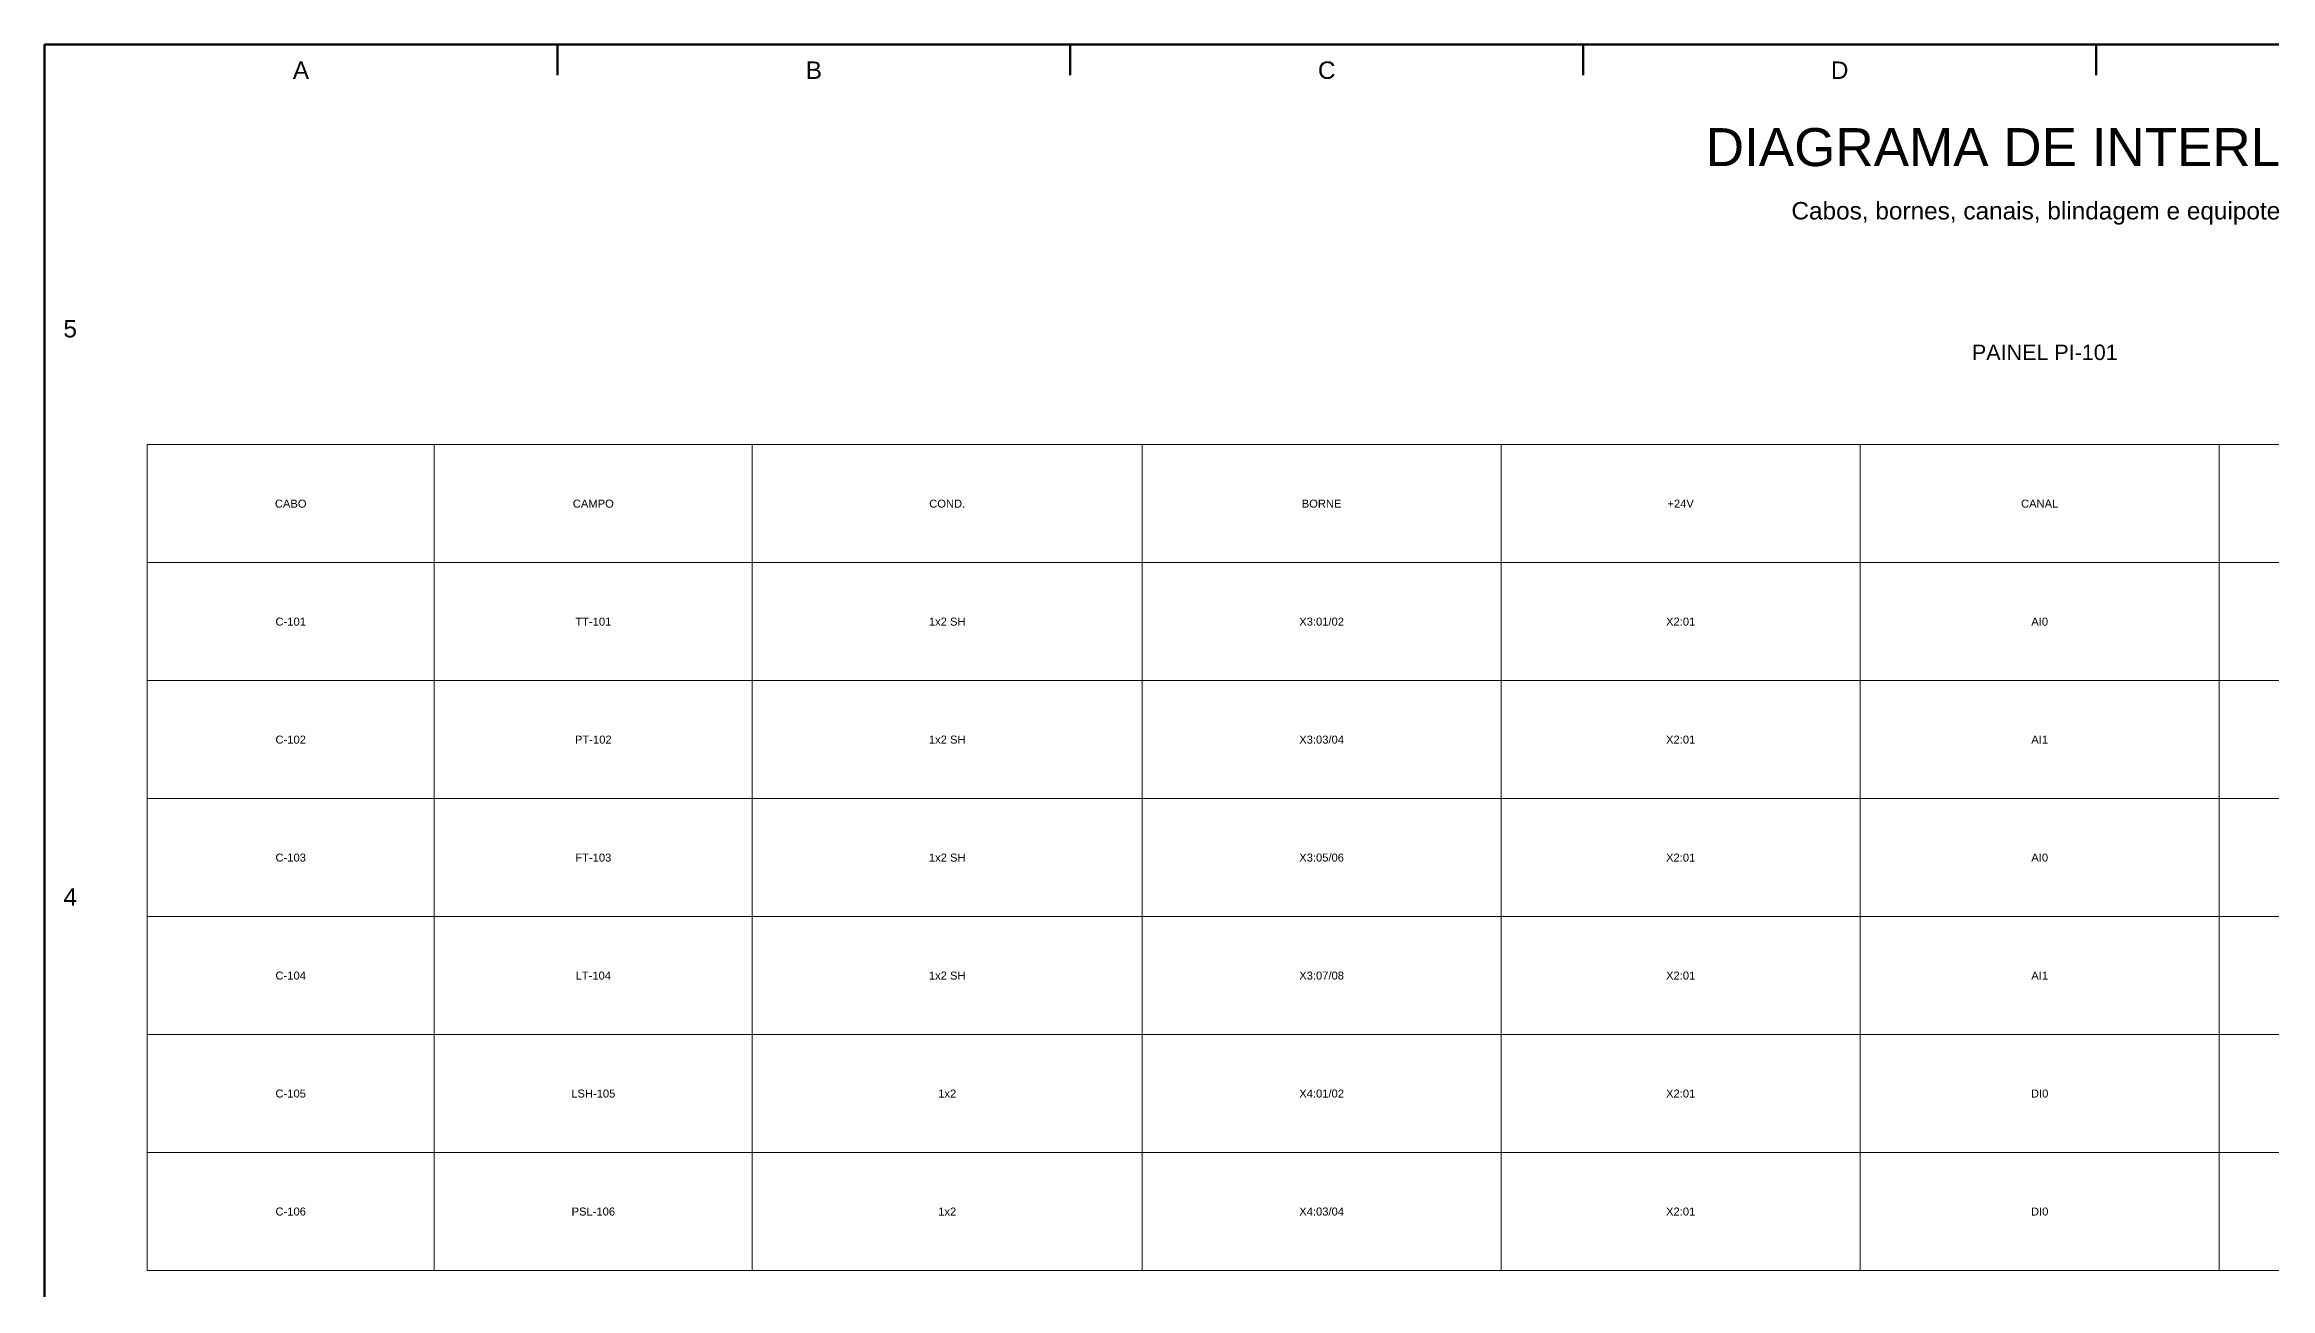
# Model space of a CAD drawing. Header units: millimetres. Extents: x 10 to 410, y 10 to 287.
# Drawn here: x 10 to 227, y 165.8 to 287 of the extents above; entities that cross this region are included whole.
import ezdxf
from ezdxf.enums import TextEntityAlignment as Align

# ---------------------------------------------------------------- set-up
doc = ezdxf.new("R2010")
doc.units = ezdxf.units.MM
for name, color, linetype, lineweight in [('00_MOLDURA', 7, 'CONTINUOUS', 50), ('02_TEXTO', 7, 'CONTINUOUS', 18), ('04_EQUIPAMENTOS', 32, 'CONTINUOUS', 35), ('12_LEGENDA', 7, 'CONTINUOUS', 18)]:
    doc.layers.add(name, color=color, linetype=linetype, lineweight=lineweight)
doc.styles.add('PORTFOLIO_TEXTO', font='arial.ttf')

msp = doc.modelspace()

# ---------------------------------------------------------------- linework, layer by layer
at = {"layer": '00_MOLDURA'}
for p, q in [((60, 287), (60, 284)), ((110, 287), (110, 284)), ((160, 287), (160, 284)), ((210, 287), (210, 284))]:
    msp.add_line(p, q, dxfattribs=at)
msp.add_lwpolyline([(10, 10), (410, 10), (410, 287), (10, 287)], close=True, dxfattribs=at)
at = {"layer": '12_LEGENDA'}
for p, q in [((48, 167.5), (48, 248)), ((79, 167.5), (79, 248)), ((117, 167.5), (117, 248)), ((152, 167.5), (152, 248)), ((187, 167.5), (187, 248)), ((222, 167.5), (222, 248)), ((20, 236.5), (362, 236.5)), ((20, 225), (362, 225)), ((20, 213.5), (362, 213.5)), ((20, 202), (362, 202)), ((20, 190.5), (362, 190.5)), ((20, 179), (362, 179))]:
    msp.add_line(p, q, dxfattribs=at)
msp.add_lwpolyline([(20, 167.5), (362, 167.5), (362, 248), (20, 248)], close=True, dxfattribs=at)

# ---------------------------------------------------------------- texts
at = {"layer": '00_MOLDURA', "style": 'PORTFOLIO_TEXTO'}
for s, p in [('A', (35, 284.5)), ('B', (85, 284.5)), ('C', (135, 284.5)), ('D', (185, 284.5)), ('5', (12.5, 259.3)), ('4', (12.5, 203.9))]:
    msp.add_text(s, height=1.7, dxfattribs=at).set_placement(p, align=Align.MIDDLE_CENTER)
at = {"layer": '02_TEXTO', "style": 'PORTFOLIO_TEXTO'}
for s, height, p in [('DIAGRAMA DE INTERLIGAÇÃO', 3.7, (210, 277)), ('Cabos, bornes, canais, blindagem e equipotencialização', 1.7, (210, 270.8)), ('C-101', 0.78, (34, 230.75)), ('TT-101', 0.78, (63.5, 230.75)), ('1x2 SH', 0.78, (98, 230.75)), ('X3:01/02', 0.78, (134.5, 230.75)), ('X2:01', 0.78, (169.5, 230.75)), ('AI0', 0.78, (204.5, 230.75)), ('C-102', 0.78, (34, 219.25)), ('PT-102', 0.78, (63.5, 219.25)), ('1x2 SH', 0.78, (98, 219.25)), ('X3:03/04', 0.78, (134.5, 219.25)), ('X2:01', 0.78, (169.5, 219.25)), ('AI1', 0.78, (204.5, 219.25)), ('C-103', 0.78, (34, 207.75)), ('FT-103', 0.78, (63.5, 207.75)), ('1x2 SH', 0.78, (98, 207.75)), ('X3:05/06', 0.78, (134.5, 207.75)), ('X2:01', 0.78, (169.5, 207.75)), ('AI0', 0.78, (204.5, 207.75)), ('C-104', 0.78, (34, 196.25)), ('LT-104', 0.78, (63.5, 196.25)), ('1x2 SH', 0.78, (98, 196.25)), ('X3:07/08', 0.78, (134.5, 196.25)), ('X2:01', 0.78, (169.5, 196.25)), ('AI1', 0.78, (204.5, 196.25)), ('C-105', 0.78, (34, 184.75)), ('LSH-105', 0.78, (63.5, 184.75)), ('1x2', 0.78, (98, 184.75)), ('X4:01/02', 0.78, (134.5, 184.75)), ('X2:01', 0.78, (169.5, 184.75)), ('DI0', 0.78, (204.5, 184.75)), ('C-106', 0.78, (34, 173.25)), ('PSL-106', 0.78, (63.5, 173.25)), ('1x2', 0.78, (98, 173.25)), ('X4:03/04', 0.78, (134.5, 173.25)), ('X2:01', 0.78, (169.5, 173.25)), ('DI0', 0.78, (204.5, 173.25))]:
    msp.add_text(s, height=height, dxfattribs=at).set_placement(p, align=Align.MIDDLE_CENTER)
at = {"layer": '04_EQUIPAMENTOS', "style": 'PORTFOLIO_TEXTO'}
msp.add_text('PAINEL PI-101', height=1.5, dxfattribs=at).set_placement((205, 257), align=Align.MIDDLE_CENTER)
at = {"layer": '12_LEGENDA', "style": 'PORTFOLIO_TEXTO'}
for s, p in [('CABO', (34, 242.25)), ('CAMPO', (63.5, 242.25)), ('COND.', (98, 242.25)), ('BORNE', (134.5, 242.25)), ('+24V', (169.5, 242.25)), ('CANAL', (204.5, 242.25))]:
    msp.add_text(s, height=0.78, dxfattribs=at).set_placement(p, align=Align.MIDDLE_CENTER)

doc.saveas('drawing.dxf')
